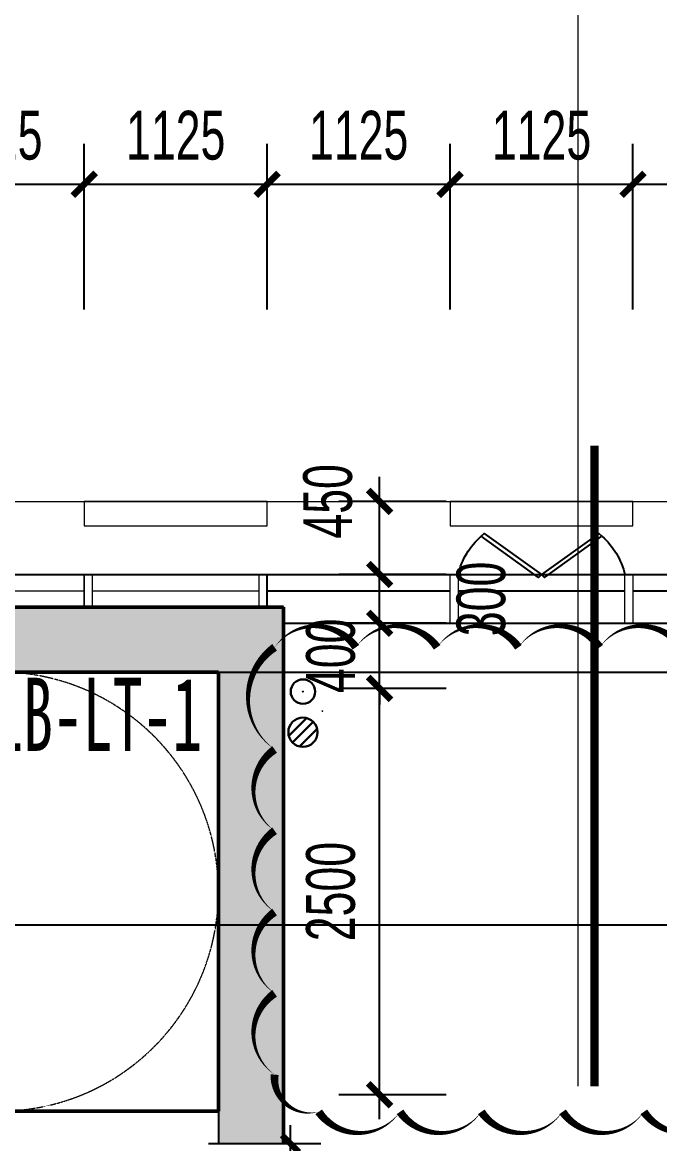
# Model space of a CAD drawing. Header units: millimetres. Extents: x 285006 to 3037698, y -2820855 to 192241.
# Drawn here: x 1031827 to 1035746, y -2795455 to -2788559 of the extents above; entities that cross this region are included whole.
import ezdxf
from ezdxf.xclip import XClip

# ---------------------------------------------------------------- set-up
doc = ezdxf.new("R2010")
doc.units = ezdxf.units.MM
doc.header["$XCLIPFRAME"] = 2
doc.header["$PDMODE"] = 35
doc.header["$PDSIZE"] = -0.1
doc.linetypes.add('CORE-1B-4F$0$DASH', pattern=[0.35, 0.25, -0.1])
for name, color, linetype in [('20230731变更修改', 41, 'Continuous'), ('___', 4, 'Continuous'), ('COL-1A1B-4~12$0$S-PUB-COL', 6, 'Continuous'), ('COL-1A1B-4~12$0$S-PUB-COLHATCH', 8, 'Continuous')]:
    doc.layers.add(name, color=color, linetype=linetype)
for name, color, linetype, lineweight in [('CORE-1B-4F$0$A-FLOR-UNDR', 11, 'Continuous', 18), ('CORE-1B-4F$0$A-WALL', 2, 'Continuous', 50), ('DIM-1A1B-电梯尺寸$0$A-ANNO-DIMS', 73, 'Continuous', 18), ('DIM-1B-6F$0$A-ANNO-DIMS', 73, 'Continuous', 18), ('EXWALL-1B-6F$0$A-FLOR-UNDR', 11, 'Continuous', 18), ('EXWALL-1B-6F$0$A-WALL-GLAZ', 142, 'Continuous', 18), ('EXWALL-1B-6F$0$A-WALL-STON', 31, 'Continuous', 18), ('P-1B-立管及地漏（6~7层）$0$0LL', 10, 'Continuous', 30), ('P-1B-立管及地漏（6~7层）$0$0LL-1', 50, 'Continuous', 30), ('VERT-IDEN-1B-4F$0$A-EVTR-IDEN', 7, 'Continuous', 25), ('索引-1A1B-6F1$0$A-ANNO-BREA', 13, 'Continuous', 18)]:
    doc.layers.add(name, color=color, linetype=linetype, lineweight=lineweight)
doc.layers.add('P-1B-立管及地漏（6~7层）$0$0ll-point', color=1, linetype='Continuous', plot=False)
doc.styles.add('CCD_DIM', font='archs.shx', dxfattribs={"width": 0.7})
doc.styles.add('DIM-1A1B-电梯尺寸$0$dim_font', font='simplex.shx', dxfattribs={"width": 0.7})
doc.styles.add('DIM-1B-6F$0$HYGB2014', font='hygbsz.shx', dxfattribs={"width": 0.7, "bigfont": 'hygbhz.shx'})
doc.styles.add('P-1B-立管及地漏（6~7层）$0$HZ', font='', dxfattribs={"width": 0.8})
doc.styles.add('VERT-IDEN-1B-4F$0$HYHT', font='simhei.ttf', dxfattribs={"width": 0.75})
doc.styles.get('P-1B-立管及地漏（6~7层）$0$HZ').set_extended_font_data('SimSun')
doc.dimstyles.new('DIM-1A1B-电梯尺寸$0$DIMN75', dxfattribs={"dimscale": 0.75, "dimtxt": 300, "dimasz": 100, "dimexe": 250, "dimexo": 300, "dimgap": 0, "dimtad": 0, "dimdec": 0, "dimzin": 0, "dimdsep": 46, "dimtxsty": 'DIM-1A1B-电梯尺寸$0$dim_font', "dimblk": 'DIM-1A1B-电梯尺寸$0$_archtick', "dimcen": 0.09, "dimdle": 150, "dimclrt": 7, "dimazin": 0, "dimtfac": 1, "dimtdec": 0, "dimtix": 1, "dimtmove": 2, "dimatfit": 3, "dimfxl": 1, "dimtvp": 1, "dimtolj": 1, "dimtzin": 0, "dimarcsym": 0})
doc.dimstyles.new('DIM-1B-6F$0$DIMN', dxfattribs={"dimtxt": 300, "dimasz": 100, "dimexe": 250, "dimexo": 300, "dimgap": 0, "dimtad": 0, "dimdec": 0, "dimzin": 0, "dimdsep": 46, "dimtxsty": 'DIM-1B-6F$0$HYGB2014', "dimblk": 'DIM-1B-6F$0$_archtick', "dimcen": 0.09, "dimdle": 150, "dimclrt": 7, "dimazin": 0, "dimtfac": 1, "dimtdec": 0, "dimtix": 1, "dimtmove": 2, "dimatfit": 3, "dimfxl": 1, "dimtvp": 1, "dimtolj": 1, "dimtzin": 0, "dimarcsym": 0})

# ---------------------------------------------------------------- blocks, each defined once
blk = doc.blocks.new('结构留洞-1#AB-6F')
at = {"layer": 'Defpoints'}
blk.add_lwpolyline([(66600, 20800), (74800, 20800), (74800, 20900), (87300, 20900), (87300, 20800), (91100, 20800), (91100, 20900), (103000, 20900), (103000, 20800), (107150, 20800)], dxfattribs=at)
blk = doc.blocks.new('EXWALL-1B-6F$0$幕墙-1125陶板单元')
blk.add_lwpolyline([(-562.5, 150), (562.5, 150), (562.5, 0), (-562.5, 0)], close=True)
blk = doc.blocks.new('EXWALL-1B-6F$0$幕墙-1125玻璃单元')
blk.add_line((-562.5, 100), (562.5, 100))
for points in [[(-612.5, 0), (-562.5, 0), (-562.5, 200), (-612.5, 200)], [(-562.5, 200), (562.5, 200), (562.5, 0), (-562.5, 0)], [(612.5, 0), (562.5, 0), (562.5, 200), (612.5, 200)]]:
    blk.add_lwpolyline(points, close=True)
blk = doc.blocks.new('EXWALL-1B-6F$0$ef')
at = {"layer": 'EXWALL-1B-6F$0$A-WALL-GLAZ', "lineweight": -3}
for points in [[(98270726.1, 18746786.9), (98270744.2, 18746768.8), (98271097.5, 18747022.1), (98271079.4, 18747040.2)], [(98271469, 18746786.9), (98271450.8, 18746768.8), (98271097.5, 18747022.1), (98271115.6, 18747040.2)]]:
    blk.add_lwpolyline(points, close=True, dxfattribs=at)
for centre, start, end in [((98271019.5, 18747122.7), 193.04017, 228.85878), ((98271175.6, 18747122.7), 311.14122, 346.95983)]:
    blk.add_arc(centre, 445.9, start, end, dxfattribs=at)
blk = doc.blocks.new('EXWALL-1B-6F')
at = {"layer": 'EXWALL-1B-6F$0$A-FLOR-UNDR'}
blk.add_lwpolyline([(98333335, 18769022.1), (98333335, 18769272.1), (98374885, 18769272.1), (98374885, 18768822.1)], dxfattribs=at)
at = {"layer": 'EXWALL-1B-6F$0$A-WALL-GLAZ', "lineweight": -3}
for p, q in [((98333635, 18768822.1), (98374885, 18768822.1)), ((98354935, 18768622.1), (98354935, 18768822.1)), ((98354935, 18768722.1), (98356060, 18768722.1)), ((98356110, 18768722.1), (98357135, 18768722.1)), ((98357185, 18768722.1), (98358310, 18768722.1)), ((98355035, 18768522), (98358835, 18768522))]:
    blk.add_line(p, q, dxfattribs=at)
at = {"layer": 'EXWALL-1B-6F$0$A-WALL-GLAZ'}
blk.add_line((98353860, 18768722.1), (98354885, 18768722.1), dxfattribs=at)
for points in [[(98354935, 18768622.1), (98354885, 18768622.1), (98354885, 18768822.1), (98354935, 18768822.1)], [(98356110, 18768522.1), (98356060, 18768522.1), (98356060, 18768822.1), (98356110, 18768822.1)], [(98357185, 18768522.1), (98357135, 18768522.1), (98357135, 18768822.1), (98357185, 18768822.1)]]:
    blk.add_lwpolyline(points, close=True, dxfattribs=at)
at = {"xscale": -1, "rotation": 180}
blk.add_blockref('EXWALL-1B-6F$0$ef', (85525, 37515844.2), dxfattribs=at)
at = {"layer": 'EXWALL-1B-6F$0$A-WALL-GLAZ', "xscale": -1, "rotation": 180}
blk.add_blockref('EXWALL-1B-6F$0$幕墙-1125玻璃单元', (98353247.5, 18768822.1), dxfattribs=at)
at = {"layer": 'EXWALL-1B-6F$0$A-WALL-STON', "xscale": -1, "rotation": 180}
for p in [(98354372.5, 18769272.1), (98356622.5, 18769272.1)]:
    blk.add_blockref('EXWALL-1B-6F$0$幕墙-1125陶板单元', p, dxfattribs=at)
blk = doc.blocks.new('COL-1A1B-4~12')
at = {"layer": 'COL-1A1B-4~12$0$S-PUB-COLHATCH'}
blk.add_hatch(color=256, dxfattribs=at).paths.add_polyline_path([(98351735, 18768622.1), (98351735, 18768222.1), (98354635, 18768222.1), (98354635, 18765322.1), (98355035, 18765322.1), (98355035, 18768622.1)])
at = {"layer": 'COL-1A1B-4~12$0$S-PUB-COL', "lineweight": -3}
for p, q in [((98355035, 18768622.1), (98351735, 18768622.1)), ((98355035, 18765322.1), (98355035, 18768622.1)), ((98351735, 18768222.1), (98354635, 18768222.1)), ((98354635, 18768222.1), (98354635, 18765322.1)), ((98354635, 18765322.1), (98355035, 18765322.1))]:
    blk.add_line(p, q, dxfattribs=at)
blk = doc.blocks.new('DIM-1A1B-电梯尺寸$0$_archtick')
at = {"const_width": 0.5}
blk.add_lwpolyline([(-0.7, -0.7), (0.7, 0.7)], dxfattribs=at)
blk = doc.blocks.new('*D600')
at = {"layer": 'Defpoints', "color": 0, "transparency": 16777216}
for p in [(98354348.2, 18765322.1), (98355078.4, 18765322.1), (98354348.2, 18762622.1)]:
    blk.add_point(p, dxfattribs=at)
at = {"layer": 'DIM-1A1B-电梯尺寸$0$A-ANNO-DIMS', "color": 0, "lineweight": -2, "transparency": 16777216}
for p, q in [((98355078.4, 18762509.6), (98355078.4, 18765434.6)), ((98354573.2, 18765322.1), (98355265.9, 18765322.1)), ((98354573.2, 18762622.1), (98355265.9, 18762622.1))]:
    blk.add_line(p, q, dxfattribs=at)
at = {"layer": 'DIM-1A1B-电梯尺寸$0$A-ANNO-DIMS', "color": 0, "lineweight": -2, "transparency": 16777216, "xscale": 75, "yscale": 75, "zscale": 75}
for p, rotation in [((98355078.4, 18765322.1), 90), ((98355078.4, 18762622.1), 270)]:
    blk.add_blockref('DIM-1A1B-电梯尺寸$0$_archtick', p, dxfattribs=dict(at, rotation=rotation))
at = {"layer": 'DIM-1A1B-电梯尺寸$0$A-ANNO-DIMS', "color": 7, "lineweight": -3, "transparency": 16777216, "insert": (98354853.4, 18763972.1), "char_height": 225, "attachment_point": 5, "rotation": 90, "style": 'DIM-1A1B-电梯尺寸$0$dim_font'}
blk.add_mtext('\\A1;2700', dxfattribs=at)
blk = doc.blocks.new('DIM-1B-6F$0$_archtick')
at = {"const_width": 0.4}
blk.add_lwpolyline([(-0.7, -0.7), (0.7, 0.7)], dxfattribs=at)
blk = doc.blocks.new('CCD_Dimension_Tick')
at = {"color": 0, "linetype": 'ByBlock'}
for p, q in [((-1.091, 0), (0, 0)), ((0, 0), (1.091, 0))]:
    blk.add_line(p, q, dxfattribs=at)
at = {"color": 0, "linetype": 'Continuous', "const_width": 0.608}
blk.add_lwpolyline([(-0.61, -0.61), (0.61, 0.61)], dxfattribs=at)
blk = doc.blocks.new('*D1549')
at = {"layer": '___', "color": 44, "lineweight": -2, "transparency": 16777216}
for p, q in [((858778.8, -1074646.6), (858778.8, -1074958.5)), ((859505.8, -1074646.6), (859505.8, -1074958.5)), ((858878.8, -1074808.5), (859405.8, -1074808.5))]:
    blk.add_line(p, q, dxfattribs=at)
at = {"layer": 'Defpoints', "color": 0, "transparency": 16777216}
for p in [(858778.8, -1074496.6, 0), (859505.8, -1074496.6, 0), (859505.8, -1074808.5), (1058082.7, -2814913.1), (1059207.7, -2814913.1), (1059207.7, -2816154.7)]:
    blk.add_point(p, dxfattribs=at)
at = {"layer": 'DIM-1B-6F$0$A-ANNO-DIMS', "color": 0, "lineweight": -2, "transparency": 16777216}
for p, q in [((1058082.7, -2815213.1), (1058082.7, -2816404.7)), ((1059207.7, -2815213.1), (1059207.7, -2816404.7)), ((1057932.7, -2816154.7), (1059357.7, -2816154.7))]:
    blk.add_line(p, q, dxfattribs=at)
at = {"layer": '___', "color": 44, "lineweight": -2, "transparency": 16777216, "xscale": 100, "yscale": 100, "zscale": 100}
for p, rotation in [((858778.8, -1074808.5), 180.0002028373054), ((859505.8, -1074808.5), 0.0002028373054437641)]:
    blk.add_blockref('CCD_Dimension_Tick', p, dxfattribs=dict(at, rotation=rotation))
at = {"layer": 'DIM-1B-6F$0$A-ANNO-DIMS', "color": 0, "lineweight": -2, "transparency": 16777216, "xscale": 100, "yscale": 100, "zscale": 100, "rotation": 180}
blk.add_blockref('DIM-1B-6F$0$_archtick', (1058082.7, -2816154.7), dxfattribs=at)
at = {"layer": 'DIM-1B-6F$0$A-ANNO-DIMS', "color": 0, "lineweight": -2, "transparency": 16777216, "xscale": 100, "yscale": 100, "zscale": 100}
blk.add_blockref('DIM-1B-6F$0$_archtick', (1059207.7, -2816154.7), dxfattribs=at)
at = {"layer": '___', "color": 50, "transparency": 16777216, "insert": (859142.3, -1074673.5), "char_height": 150, "attachment_point": 5, "rotation": 0.0002, "style": 'CCD_DIM'}
blk.add_mtext('\\A1;725', dxfattribs=at)
at = {"layer": 'DIM-1B-6F$0$A-ANNO-DIMS', "color": 7, "transparency": 16777216, "insert": (1058645.2, -2815854.7), "char_height": 300, "attachment_point": 5, "style": 'DIM-1B-6F$0$HYGB2014'}
blk.add_mtext('\\A1;1125', dxfattribs=at)
blk = doc.blocks.new('*D1550')
at = {"layer": '___', "color": 44, "lineweight": -2, "transparency": 16777216}
for p, q in [((854266.3, -1074646.6), (854266.3, -1075059.3)), ((856570.5, -1074646.6), (856570.5, -1075059.3)), ((856470.5, -1074909.3), (854366.3, -1074909.3))]:
    blk.add_line(p, q, dxfattribs=at)
at = {"layer": 'Defpoints', "color": 0, "transparency": 16777216}
for p in [(854266.3, -1074496.6, 0), (856570.5, -1074496.6, 0), (854266.3, -1074909.3), (1059207.7, -2814913.1), (1060332.7, -2814913.1), (1060332.7, -2816154.7)]:
    blk.add_point(p, dxfattribs=at)
at = {"layer": 'DIM-1B-6F$0$A-ANNO-DIMS', "color": 0, "lineweight": -2, "transparency": 16777216}
for p, q in [((1059207.7, -2815213.1), (1059207.7, -2816404.7)), ((1060332.7, -2815213.1), (1060332.7, -2816404.7)), ((1059057.7, -2816154.7), (1060482.7, -2816154.7))]:
    blk.add_line(p, q, dxfattribs=at)
at = {"layer": '___', "color": 44, "lineweight": -2, "transparency": 16777216, "xscale": 100, "yscale": 100, "zscale": 100, "rotation": 180}
blk.add_blockref('CCD_Dimension_Tick', (854266.3, -1074909.3), dxfattribs=at)
at = {"layer": '___', "color": 44, "lineweight": -2, "transparency": 16777216, "xscale": 100, "yscale": 100, "zscale": 100}
blk.add_blockref('CCD_Dimension_Tick', (856570.5, -1074909.3), dxfattribs=at)
at = {"layer": 'DIM-1B-6F$0$A-ANNO-DIMS', "color": 0, "lineweight": -2, "transparency": 16777216, "xscale": 100, "yscale": 100, "zscale": 100, "rotation": 180}
blk.add_blockref('DIM-1B-6F$0$_archtick', (1059207.7, -2816154.7), dxfattribs=at)
at = {"layer": 'DIM-1B-6F$0$A-ANNO-DIMS', "color": 0, "lineweight": -2, "transparency": 16777216, "xscale": 100, "yscale": 100, "zscale": 100}
blk.add_blockref('DIM-1B-6F$0$_archtick', (1060332.7, -2816154.7), dxfattribs=at)
at = {"layer": '___', "color": 50, "transparency": 16777216, "insert": (855418.4, -1074774.3), "char_height": 150, "attachment_point": 5, "style": 'CCD_DIM'}
blk.add_mtext('\\A1;2305', dxfattribs=at)
at = {"layer": 'DIM-1B-6F$0$A-ANNO-DIMS', "color": 7, "transparency": 16777216, "insert": (1059770.2, -2815854.7), "char_height": 300, "attachment_point": 5, "style": 'DIM-1B-6F$0$HYGB2014'}
blk.add_mtext('\\A1;1125', dxfattribs=at)
blk = doc.blocks.new('*D1551')
at = {"layer": '___', "color": 44, "lineweight": -2, "transparency": 16777216}
for p, q in [((855943.4, -1074646.6), (855943.4, -1074804.1)), ((856043.4, -1074654.1), (856470.5, -1074654.1)), ((856570.5, -1074646.6), (856570.5, -1074804.1))]:
    blk.add_line(p, q, dxfattribs=at)
at = {"layer": 'Defpoints', "color": 0, "transparency": 16777216}
for p in [(855943.4, -1074496.6, 0), (856570.5, -1074496.6, 0), (856570.5, -1074654.1), (1060332.7, -2814913.1), (1061457.7, -2814913.1), (1061457.7, -2816154.7)]:
    blk.add_point(p, dxfattribs=at)
at = {"layer": 'DIM-1B-6F$0$A-ANNO-DIMS', "color": 0, "lineweight": -2, "transparency": 16777216}
for p, q in [((1060332.7, -2815213.1), (1060332.7, -2816404.7)), ((1061457.7, -2815213.1), (1061457.7, -2816404.7)), ((1060182.7, -2816154.7), (1061607.7, -2816154.7))]:
    blk.add_line(p, q, dxfattribs=at)
at = {"layer": '___', "color": 44, "lineweight": -2, "transparency": 16777216, "xscale": 100, "yscale": 100, "zscale": 100, "rotation": 180}
blk.add_blockref('CCD_Dimension_Tick', (855943.4, -1074654.1), dxfattribs=at)
at = {"layer": '___', "color": 44, "lineweight": -2, "transparency": 16777216, "xscale": 100, "yscale": 100, "zscale": 100}
blk.add_blockref('CCD_Dimension_Tick', (856570.5, -1074654.1), dxfattribs=at)
at = {"layer": 'DIM-1B-6F$0$A-ANNO-DIMS', "color": 0, "lineweight": -2, "transparency": 16777216, "xscale": 100, "yscale": 100, "zscale": 100, "rotation": 180}
blk.add_blockref('DIM-1B-6F$0$_archtick', (1060332.7, -2816154.7), dxfattribs=at)
at = {"layer": 'DIM-1B-6F$0$A-ANNO-DIMS', "color": 0, "lineweight": -2, "transparency": 16777216, "xscale": 100, "yscale": 100, "zscale": 100}
blk.add_blockref('DIM-1B-6F$0$_archtick', (1061457.7, -2816154.7), dxfattribs=at)
at = {"layer": '___', "color": 50, "transparency": 16777216, "insert": (856256.9, -1074519.1), "char_height": 150, "attachment_point": 5, "style": 'CCD_DIM'}
blk.add_mtext('\\A1;625', dxfattribs=at)
at = {"layer": 'DIM-1B-6F$0$A-ANNO-DIMS', "color": 7, "transparency": 16777216, "insert": (1060895.2, -2815854.7), "char_height": 300, "attachment_point": 5, "style": 'DIM-1B-6F$0$HYGB2014'}
blk.add_mtext('\\A1;1125', dxfattribs=at)
blk = doc.blocks.new('*D1579')
at = {"layer": 'Defpoints', "color": 0, "transparency": 16777216}
for p in [(1032207.7, -2789554.7), (1031082.7, -2790625.5), (1032207.7, -2790625.5)]:
    blk.add_point(p, dxfattribs=at)
at = {"layer": 'DIM-1B-6F$0$A-ANNO-DIMS', "color": 0, "lineweight": -2, "transparency": 16777216}
for p, q in [((1031082.7, -2790325.5), (1031082.7, -2789304.7)), ((1032207.7, -2790325.5), (1032207.7, -2789304.7)), ((1030932.7, -2789554.7), (1032357.7, -2789554.7))]:
    blk.add_line(p, q, dxfattribs=at)
at = {"layer": 'DIM-1B-6F$0$A-ANNO-DIMS', "color": 0, "lineweight": -2, "transparency": 16777216, "xscale": 100, "yscale": 100, "zscale": 100, "rotation": 180}
blk.add_blockref('DIM-1B-6F$0$_archtick', (1031082.7, -2789554.7), dxfattribs=at)
at = {"layer": 'DIM-1B-6F$0$A-ANNO-DIMS', "color": 0, "lineweight": -2, "transparency": 16777216, "xscale": 100, "yscale": 100, "zscale": 100}
blk.add_blockref('DIM-1B-6F$0$_archtick', (1032207.7, -2789554.7), dxfattribs=at)
at = {"layer": 'DIM-1B-6F$0$A-ANNO-DIMS', "color": 7, "transparency": 16777216, "insert": (1031645.2, -2789254.7), "char_height": 300, "attachment_point": 5, "style": 'DIM-1B-6F$0$HYGB2014'}
blk.add_mtext('\\A1;1125', dxfattribs=at)
blk = doc.blocks.new('*D1580')
at = {"layer": 'Defpoints', "color": 0, "transparency": 16777216}
for p in [(1033332.7, -2789554.7), (1032207.7, -2790625.5), (1033332.7, -2790625.5)]:
    blk.add_point(p, dxfattribs=at)
at = {"layer": 'DIM-1B-6F$0$A-ANNO-DIMS', "color": 0, "lineweight": -2, "transparency": 16777216}
for p, q in [((1032207.7, -2790325.5), (1032207.7, -2789304.7)), ((1033332.7, -2790325.5), (1033332.7, -2789304.7)), ((1032057.7, -2789554.7), (1033482.7, -2789554.7))]:
    blk.add_line(p, q, dxfattribs=at)
at = {"layer": 'DIM-1B-6F$0$A-ANNO-DIMS', "color": 0, "lineweight": -2, "transparency": 16777216, "xscale": 100, "yscale": 100, "zscale": 100, "rotation": 180}
blk.add_blockref('DIM-1B-6F$0$_archtick', (1032207.7, -2789554.7), dxfattribs=at)
at = {"layer": 'DIM-1B-6F$0$A-ANNO-DIMS', "color": 0, "lineweight": -2, "transparency": 16777216, "xscale": 100, "yscale": 100, "zscale": 100}
blk.add_blockref('DIM-1B-6F$0$_archtick', (1033332.7, -2789554.7), dxfattribs=at)
at = {"layer": 'DIM-1B-6F$0$A-ANNO-DIMS', "color": 7, "transparency": 16777216, "insert": (1032770.2, -2789254.7), "char_height": 300, "attachment_point": 5, "style": 'DIM-1B-6F$0$HYGB2014'}
blk.add_mtext('\\A1;1125', dxfattribs=at)
blk = doc.blocks.new('*D1581')
at = {"layer": 'Defpoints', "color": 0, "transparency": 16777216}
for p in [(1034457.7, -2789554.7), (1033332.7, -2790625.5), (1034457.7, -2790625.5)]:
    blk.add_point(p, dxfattribs=at)
at = {"layer": 'DIM-1B-6F$0$A-ANNO-DIMS', "color": 0, "lineweight": -2, "transparency": 16777216}
for p, q in [((1033332.7, -2790325.5), (1033332.7, -2789304.7)), ((1034457.7, -2790325.5), (1034457.7, -2789304.7)), ((1033182.7, -2789554.7), (1034607.7, -2789554.7))]:
    blk.add_line(p, q, dxfattribs=at)
at = {"layer": 'DIM-1B-6F$0$A-ANNO-DIMS', "color": 0, "lineweight": -2, "transparency": 16777216, "xscale": 100, "yscale": 100, "zscale": 100, "rotation": 180}
blk.add_blockref('DIM-1B-6F$0$_archtick', (1033332.7, -2789554.7), dxfattribs=at)
at = {"layer": 'DIM-1B-6F$0$A-ANNO-DIMS', "color": 0, "lineweight": -2, "transparency": 16777216, "xscale": 100, "yscale": 100, "zscale": 100}
blk.add_blockref('DIM-1B-6F$0$_archtick', (1034457.7, -2789554.7), dxfattribs=at)
at = {"layer": 'DIM-1B-6F$0$A-ANNO-DIMS', "color": 7, "transparency": 16777216, "insert": (1033895.2, -2789254.7), "char_height": 300, "attachment_point": 5, "style": 'DIM-1B-6F$0$HYGB2014'}
blk.add_mtext('\\A1;1125', dxfattribs=at)
blk = doc.blocks.new('*D1582')
at = {"layer": 'Defpoints', "color": 0, "transparency": 16777216}
for p in [(1035582.7, -2789554.7), (1034457.7, -2790625.5), (1035582.7, -2790625.5)]:
    blk.add_point(p, dxfattribs=at)
at = {"layer": 'DIM-1B-6F$0$A-ANNO-DIMS', "color": 0, "lineweight": -2, "transparency": 16777216}
for p, q in [((1034457.7, -2790325.5), (1034457.7, -2789304.7)), ((1035582.7, -2790325.5), (1035582.7, -2789304.7)), ((1034307.7, -2789554.7), (1035732.7, -2789554.7))]:
    blk.add_line(p, q, dxfattribs=at)
at = {"layer": 'DIM-1B-6F$0$A-ANNO-DIMS', "color": 0, "lineweight": -2, "transparency": 16777216, "xscale": 100, "yscale": 100, "zscale": 100, "rotation": 180}
blk.add_blockref('DIM-1B-6F$0$_archtick', (1034457.7, -2789554.7), dxfattribs=at)
at = {"layer": 'DIM-1B-6F$0$A-ANNO-DIMS', "color": 0, "lineweight": -2, "transparency": 16777216, "xscale": 100, "yscale": 100, "zscale": 100}
blk.add_blockref('DIM-1B-6F$0$_archtick', (1035582.7, -2789554.7), dxfattribs=at)
at = {"layer": 'DIM-1B-6F$0$A-ANNO-DIMS', "color": 7, "transparency": 16777216, "insert": (1035020.2, -2789254.7), "char_height": 300, "attachment_point": 5, "style": 'DIM-1B-6F$0$HYGB2014'}
blk.add_mtext('\\A1;1125', dxfattribs=at)
blk = doc.blocks.new('*D1583')
at = {"layer": 'Defpoints', "color": 0, "transparency": 16777216}
for p in [(1036707.7, -2789554.7), (1035582.7, -2790625.5), (1036707.7, -2790625.5)]:
    blk.add_point(p, dxfattribs=at)
at = {"layer": 'DIM-1B-6F$0$A-ANNO-DIMS', "color": 0, "lineweight": -2, "transparency": 16777216}
for p, q in [((1035582.7, -2790325.5), (1035582.7, -2789304.7)), ((1036707.7, -2790325.5), (1036707.7, -2789304.7)), ((1035432.7, -2789554.7), (1036857.7, -2789554.7))]:
    blk.add_line(p, q, dxfattribs=at)
at = {"layer": 'DIM-1B-6F$0$A-ANNO-DIMS', "color": 0, "lineweight": -2, "transparency": 16777216, "xscale": 100, "yscale": 100, "zscale": 100, "rotation": 180}
blk.add_blockref('DIM-1B-6F$0$_archtick', (1035582.7, -2789554.7), dxfattribs=at)
at = {"layer": 'DIM-1B-6F$0$A-ANNO-DIMS', "color": 0, "lineweight": -2, "transparency": 16777216, "xscale": 100, "yscale": 100, "zscale": 100}
blk.add_blockref('DIM-1B-6F$0$_archtick', (1036707.7, -2789554.7), dxfattribs=at)
at = {"layer": 'DIM-1B-6F$0$A-ANNO-DIMS', "color": 7, "transparency": 16777216, "insert": (1036145.2, -2789254.7), "char_height": 300, "attachment_point": 5, "style": 'DIM-1B-6F$0$HYGB2014'}
blk.add_mtext('\\A1;1125', dxfattribs=at)
blk = doc.blocks.new('*D1444')
at = {"layer": 'Defpoints', "color": 0, "transparency": 16777216}
for p in [(1034024.2, -2792654.7), (1034734.5, -2792654.7), (1034734.5, -2795154.7)]:
    blk.add_point(p, dxfattribs=at)
at = {"layer": 'DIM-1B-6F$0$A-ANNO-DIMS', "color": 0, "lineweight": -2, "transparency": 16777216}
for p, q in [((1034024.2, -2795304.7), (1034024.2, -2792504.7)), ((1034434.5, -2792654.7), (1033774.2, -2792654.7)), ((1034434.5, -2795154.7), (1033774.2, -2795154.7))]:
    blk.add_line(p, q, dxfattribs=at)
at = {"layer": 'DIM-1B-6F$0$A-ANNO-DIMS', "color": 0, "lineweight": -2, "transparency": 16777216, "xscale": 100, "yscale": 100, "zscale": 100}
for p, rotation in [((1034024.2, -2792654.7), 90), ((1034024.2, -2795154.7), 270)]:
    blk.add_blockref('DIM-1B-6F$0$_archtick', p, dxfattribs=dict(at, rotation=rotation))
at = {"layer": 'DIM-1B-6F$0$A-ANNO-DIMS', "color": 7, "transparency": 16777216, "insert": (1033724.2, -2793904.7), "char_height": 300, "attachment_point": 5, "rotation": 90, "style": 'DIM-1B-6F$0$HYGB2014'}
blk.add_mtext('\\A1;2500', dxfattribs=at)
blk = doc.blocks.new('*D1445')
at = {"layer": 'Defpoints', "color": 0, "transparency": 16777216}
for p in [(1034024.2, -2792254.7), (1034734.5, -2792254.7), (1034734.5, -2792654.7)]:
    blk.add_point(p, dxfattribs=at)
at = {"layer": 'DIM-1B-6F$0$A-ANNO-DIMS', "color": 0, "lineweight": -2, "transparency": 16777216}
for p, q in [((1034024.2, -2792254.7), (1034024.2, -2792154.7)), ((1034434.5, -2792254.7), (1033774.2, -2792254.7)), ((1034024.2, -2792654.7), (1034024.2, -2792254.7)), ((1034434.5, -2792654.7), (1033774.2, -2792654.7)), ((1034024.2, -2792654.7), (1034024.2, -2792754.7))]:
    blk.add_line(p, q, dxfattribs=at)
at = {"layer": 'DIM-1B-6F$0$A-ANNO-DIMS', "color": 0, "lineweight": -2, "transparency": 16777216, "xscale": 100, "yscale": 100, "zscale": 100}
for p, rotation in [((1034024.2, -2792254.7), 270), ((1034024.2, -2792654.7), 90)]:
    blk.add_blockref('DIM-1B-6F$0$_archtick', p, dxfattribs=dict(at, rotation=rotation))
at = {"layer": 'DIM-1B-6F$0$A-ANNO-DIMS', "color": 7, "transparency": 16777216, "insert": (1033724.2, -2792454.7), "char_height": 300, "attachment_point": 5, "rotation": 90, "style": 'DIM-1B-6F$0$HYGB2014'}
blk.add_mtext('\\A1;400', dxfattribs=at)
blk = doc.blocks.new('*D1446')
at = {"layer": 'Defpoints', "color": 0, "transparency": 16777216}
for p in [(1034024.2, -2791954.7), (1034734.5, -2791954.7), (1034734.5, -2792254.7)]:
    blk.add_point(p, dxfattribs=at)
at = {"layer": 'DIM-1B-6F$0$A-ANNO-DIMS', "color": 0, "lineweight": -2, "transparency": 16777216}
for p, q in [((1034024.2, -2792404.7), (1034024.2, -2791804.7)), ((1034434.5, -2791954.7), (1033774.2, -2791954.7)), ((1034434.5, -2792254.7), (1033774.2, -2792254.7))]:
    blk.add_line(p, q, dxfattribs=at)
at = {"layer": 'DIM-1B-6F$0$A-ANNO-DIMS', "color": 0, "lineweight": -2, "transparency": 16777216, "xscale": 100, "yscale": 100, "zscale": 100}
for p, rotation in [((1034024.2, -2791954.7), 90), ((1034024.2, -2792254.7), 270)]:
    blk.add_blockref('DIM-1B-6F$0$_archtick', p, dxfattribs=dict(at, rotation=rotation))
at = {"layer": 'DIM-1B-6F$0$A-ANNO-DIMS', "color": 7, "transparency": 16777216, "insert": (1034649.2, -2792104.7), "char_height": 300, "attachment_point": 5, "rotation": 90, "style": 'DIM-1B-6F$0$HYGB2014'}
blk.add_mtext('\\A1;300', dxfattribs=at)
blk = doc.blocks.new('*D1447')
at = {"layer": 'Defpoints', "color": 0, "transparency": 16777216}
for p in [(1034024.2, -2791504.7), (1034734.5, -2791504.7), (1034734.5, -2791954.7)]:
    blk.add_point(p, dxfattribs=at)
at = {"layer": 'DIM-1B-6F$0$A-ANNO-DIMS', "color": 0, "lineweight": -2, "transparency": 16777216}
for p, q in [((1034024.2, -2792104.7), (1034024.2, -2791354.7)), ((1034434.5, -2791504.7), (1033774.2, -2791504.7)), ((1034434.5, -2791954.7), (1033774.2, -2791954.7))]:
    blk.add_line(p, q, dxfattribs=at)
at = {"layer": 'DIM-1B-6F$0$A-ANNO-DIMS', "color": 0, "lineweight": -2, "transparency": 16777216, "xscale": 100, "yscale": 100, "zscale": 100}
for p, rotation in [((1034024.2, -2791504.7), 90), ((1034024.2, -2791954.7), 270)]:
    blk.add_blockref('DIM-1B-6F$0$_archtick', p, dxfattribs=dict(at, rotation=rotation))
at = {"layer": 'DIM-1B-6F$0$A-ANNO-DIMS', "color": 7, "transparency": 16777216, "insert": (1033706.4, -2791504.7), "char_height": 300, "attachment_point": 5, "rotation": 90, "style": 'DIM-1B-6F$0$HYGB2014'}
blk.add_mtext('\\A1;450', dxfattribs=at)
blk = doc.blocks.new('索引-1A1B-6F1')
at = {"layer": '索引-1A1B-6F1$0$A-ANNO-BREA'}
blk.add_line((98356847.9, 18765674.3), (98356847.9, 18775221.4), dxfattribs=at)
at = {"layer": '索引-1A1B-6F1$0$A-ANNO-BREA', "const_width": 50}
blk.add_lwpolyline([(98356947.9, 18765674.3), (98356947.9, 18769613.7)], dxfattribs=at)
blk = doc.blocks.new('P-1B-立管及地漏（6~7层）$0$-立管-120')
blk.add_circle((98528318.8, 18831532.6), 75)
at = {"layer": 'P-1B-立管及地漏（6~7层）$0$0ll-point'}
for p in [(98528198.8, 18831652.6), (98528438.8, 18831652.6), (98528318.8, 18831532.6), (98528198.8, 18831412.6), (98528438.8, 18831412.6)]:
    blk.add_point(p, dxfattribs=at)
blk = doc.blocks.new('P-1B-立管及地漏（6~7层）$0$地漏-1')
at = {"layer": 'P-1B-立管及地漏（6~7层）$0$0LL-1'}
for p, q in [((636860.9, -31956.8), (636751.6, -31847.5)), ((636794.9, -32022.2), (636686.2, -31913.4)), ((636837.3, -31998.4), (636710, -31871.1))]:
    blk.add_line(p, q, dxfattribs=at)
at = {"layer": 'P-1B-立管及地漏（6~7层）$0$0LL-1', "extrusion": (0, 0, -1)}
blk.add_ellipse((636773.6, -31934.7), major_axis=(-63.6, 63.6), ratio=1, start_param=5.497787, end_param=11.780972, dxfattribs=at)
at = {"layer": 'P-1B-立管及地漏（6~7层）$0$0LL-1', "style": 'P-1B-立管及地漏（6~7层）$0$HZ', "text_generation_flag": 4, "width": 0.7, "flags": 1}
for tag, p in [('UNIT', (636773.6, -31934.7)), ('SPEC', (636773.6, -31935)), ('WHAT', (636773.6, -31935.3))]:
    blk.add_attdef(tag, p, '', height=0.18, rotation=180.00001, dxfattribs=at)
blk = doc.blocks.new('P-1B-立管及地漏（6~7层）')
at = {"layer": 'P-1B-立管及地漏（6~7层）$0$0LL'}
blk.add_blockref('P-1B-立管及地漏（6~7层）$0$-立管-120', (-173163.8, -63430.5), dxfattribs=at)
at = {"layer": 'P-1B-立管及地漏（6~7层）$0$0LL-1', "extrusion": (-1.79366e-43, 1.12104e-44, -1), "zscale": -0.9999999999999997}
blk.add_blockref('P-1B-立管及地漏（6~7层）$0$地漏-1', (-98991928.7, 18799786.9), dxfattribs=at)
blk = doc.blocks.new('VERT-IDEN-1B-4F')
at = {"layer": 'VERT-IDEN-1B-4F$0$A-EVTR-IDEN', "lineweight": -3, "style": 'VERT-IDEN-1B-4F$0$HYHT', "width": 0.6}
blk.add_text('1B-LT-1', height=450, dxfattribs=at).set_placement((98353250, 18767737.3))
blk = doc.blocks.new('A$C008C76B7')
at = {"layer": 'Defpoints', "color": 0}
blk.add_lwpolyline([(0, 0), (27400, 0), (27400, -9200), (0, -9200)], close=True, dxfattribs=at)
blk = doc.blocks.new('DIM-1A1B-电梯尺寸')
at = {"layer": 'DIM-1A1B-电梯尺寸$0$A-ANNO-DIMS', "color": 73, "lineweight": -3}
dim = blk.add_linear_dim(base=(98355078.4, 18765322.1), p1=(98354348.2, 18762622.1), p2=(98354348.2, 18765322.1), angle=90, dimstyle='DIM-1A1B-电梯尺寸$0$DIMN75', dxfattribs=at)
dim.commit()
dim.dimension.update_dxf_attribs({"geometry": '*D600', "text_midpoint": (98354853.4, 18763972.1)})

msp = doc.modelspace()

# ---------------------------------------------------------------- linework, layer by layer
at = {"layer": '20230731变更修改'}
msp.add_lwpolyline([(1033378.4, -2792402.1, 0, 50, -0.520567), (1033878.4, -2792402.1, 0, 50, -0.520567), (1034378.4, -2792402.1, 0, 50, -0.520567), (1034878.4, -2792402.1, 0, 50, -0.520567), (1035378.4, -2792402.1, 0, 50, -0.520567), (1035878.4, -2792402.1, 0, 50, -0.520567), (1036335.3, -2792445.3, 0, 50, -0.520567), (1036335.3, -2792945.3, 0, 50, -0.520567), (1036335.3, -2793445.3, 0, 50, -0.520567), (1036335.3, -2793945.3, 0, 50, -0.520567), (1036335.3, -2794445.3, 0, 50, -0.520567), (1036335.3, -2794945.3, 0, 50, -0.520567), (1036149.5, -2795259.5, 0, 50, -0.520567), (1035649.5, -2795259.5, 0, 50, -0.520567), (1035149.5, -2795259.5, 0, 50, -0.520567), (1034649.5, -2795259.5, 0, 50, -0.520567), (1034149.5, -2795259.5, 0, 50, -0.520567), (1033649.5, -2795259.5, 0, 50, -0.520567), (1033378.4, -2795030.6, 0, 50, -0.520567), (1033378.4, -2794530.6, 0, 50, -0.520567), (1033378.4, -2794030.6, 0, 50, -0.520567), (1033378.4, -2793530.6, 0, 50, -0.520567), (1033378.4, -2793030.6, 0, 50, -0.520567)], format="xyseb", close=True, dxfattribs=at)
at = {"layer": 'CORE-1B-4F$0$A-FLOR-UNDR'}
msp.add_lwpolyline([(1030122.7, -2794604.7, 0, 70, 0), (1030472.7, -2794604.7, 0, 0, 0), (1032282.7, -2794604.7, 0, 0, 0), (1032282.7, -2793204.7, 0, 0, 0), (1028412.7, -2793204.7, 0, 0, 0)], format="xyseb", dxfattribs=at)
at = {"layer": 'CORE-1B-4F$0$A-FLOR-UNDR', "linetype": 'CORE-1B-4F$0$DASH'}
msp.add_arc((1031682.7, -2793904.7), 1350, 270, 90, dxfattribs=at)
at = {"layer": 'CORE-1B-4F$0$A-WALL'}
for p, q in [((1030132.7, -2792154.7), (1033432.7, -2792154.7)), ((1033432.7, -2795454.7), (1033432.7, -2792154.7)), ((1033032.7, -2792554.7), (1030132.7, -2792554.7)), ((1033032.7, -2792554.7), (1033032.7, -2795254.7)), ((1030132.7, -2795254.7), (1033032.7, -2795254.7))]:
    msp.add_line(p, q, dxfattribs=at)
at = {"layer": 'Defpoints', "elevation": 0}
msp.add_lwpolyline([(1027752.4, -2736431.6), (1088455.4, -2736431.6), (1088455.4, -2794110.7), (1027752.4, -2794110.7)], close=True, dxfattribs=at)

# ---------------------------------------------------------------- block references
ref = msp.add_blockref('结构留洞-1#AB-6F', (946132.7, -2813054.7))
XClip(ref).set_block_clipping_path([(52000.000000149, -7800.0001855306), (130675.0000000149, 34249.9998144694)])
ref = msp.add_blockref('COL-1A1B-4~12', (-97321602.3, -21560776.8))
XClip(ref).set_block_clipping_path([(98319735.0140507817, 18739922.1058121212), (98398410.0140506476, 18781972.1058121212)])
ref = msp.add_blockref('DIM-1A1B-电梯尺寸', (-97321602.3, -21560776.8))
XClip(ref).set_block_clipping_path([(98319735.0140507817, 18739922.1058121212), (98398410.0140506476, 18781972.1058121212)])
ref = msp.add_blockref('索引-1A1B-6F1', (-97321602.3, -21560776.8))
XClip(ref).set_block_clipping_path([(98319735.0140507817, 18739922.1058121212), (98398410.0140506476, 18781972.1058121212)])
for name, p in [('VERT-IDEN-1B-4F', (-97321602.3, -21560776.8)), ('EXWALL-1B-6F', (-97321602.3, -21560776.8)), ('A$C008C76B7', (1021332.7, -2792554.7)), ('P-1B-立管及地漏（6~7层）', (-97321602.3, -21560776.8))]:
    msp.add_blockref(name, p)

# ---------------------------------------------------------------- dimensions: what is measured, and where the dimension line sits
at = {"layer": 'DIM-1B-6F$0$A-ANNO-DIMS'}
for p1, p2, distance, picture, middle in [((1060332.7, -2814913.1), (1061457.7, -2814913.1), -1241.6, '*D1551', (1060895.2, -2815854.7)), ((1059207.7, -2814913.1), (1060332.7, -2814913.1), -1241.6, '*D1550', (1059770.2, -2815854.7)), ((1058082.7, -2814913.1), (1059207.7, -2814913.1), -1241.6, '*D1549', (1058645.2, -2815854.7)), ((1031082.7, -2790625.5), (1032207.7, -2790625.5), 1070.9, '*D1579', (1031645.2, -2789254.7)), ((1032207.7, -2790625.5), (1033332.7, -2790625.5), 1070.9, '*D1580', (1032770.2, -2789254.7)), ((1033332.7, -2790625.5), (1034457.7, -2790625.5), 1070.9, '*D1581', (1033895.2, -2789254.7)), ((1034457.7, -2790625.5), (1035582.7, -2790625.5), 1070.9, '*D1582', (1035020.2, -2789254.7)), ((1035582.7, -2790625.5), (1036707.7, -2790625.5), 1070.9, '*D1583', (1036145.2, -2789254.7)), ((1034734.5, -2792654.7), (1034734.5, -2792254.7), 710.2, '*D1445', (1033724.2, -2792454.7)), ((1034734.5, -2795154.7), (1034734.5, -2792654.7), 710.2, '*D1444', (1033724.2, -2793904.7))]:
    dim = msp.add_aligned_dim(p1=p1, p2=p2, distance=distance, dimstyle='DIM-1B-6F$0$DIMN', dxfattribs=at)
    dim.commit()
    dim.dimension.update_dxf_attribs({"geometry": picture, "text_midpoint": middle})
for base, p1, p2, picture, middle in [((1034024.2, -2791504.7), (1034734.5, -2791954.7), (1034734.5, -2791504.7), '*D1447', (1033706.4, -2791504.7)), ((1034024.2, -2791954.7), (1034734.5, -2792254.7), (1034734.5, -2791954.7), '*D1446', (1034649.2, -2792104.7))]:
    dim = msp.add_linear_dim(base=base, p1=p1, p2=p2, angle=90, dimstyle='DIM-1B-6F$0$DIMN', dxfattribs=at)
    dim.commit()
    dim.dimension.update_dxf_attribs({"geometry": picture, "text_midpoint": middle, "dimtype": 161})

doc.saveas('drawing.dxf')
